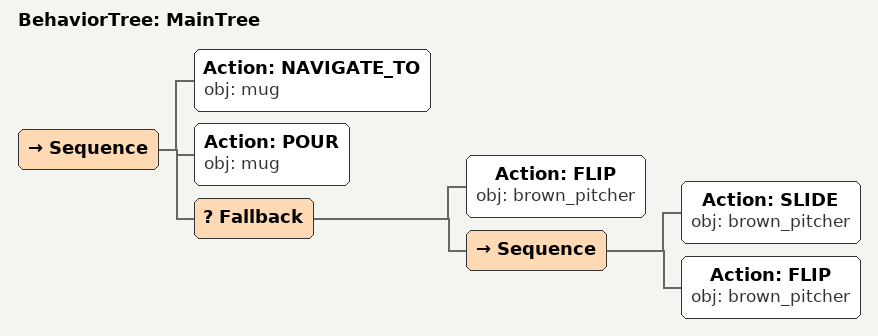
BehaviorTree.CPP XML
<root main_tree_to_execute="MainTree">
  <BehaviorTree ID="MainTree">
    <Sequence>
      <!-- Navigate to mug -->
      <Action ID="NAVIGATE_TO" obj="mug" />
      <!-- Pour into mug -->
      <Action ID="POUR" obj="mug" />
      <!-- Fallback: if FLIP brown_pitcher fails, try PUSH to reposition -->
      <Fallback>
        <!-- Return brown_pitcher upright (flip) -->
        <Action ID="FLIP" obj="brown_pitcher" />
        <Sequence>
          <!-- Push brown_pitcher forward toward front edge of table -->
          <Action ID="SLIDE" obj="brown_pitcher" />
          <!-- Return brown_pitcher upright (flip) -->
          <Action ID="FLIP" obj="brown_pitcher" />
        </Sequence>
      </Fallback>
    </Sequence>
  </BehaviorTree>
</root>
